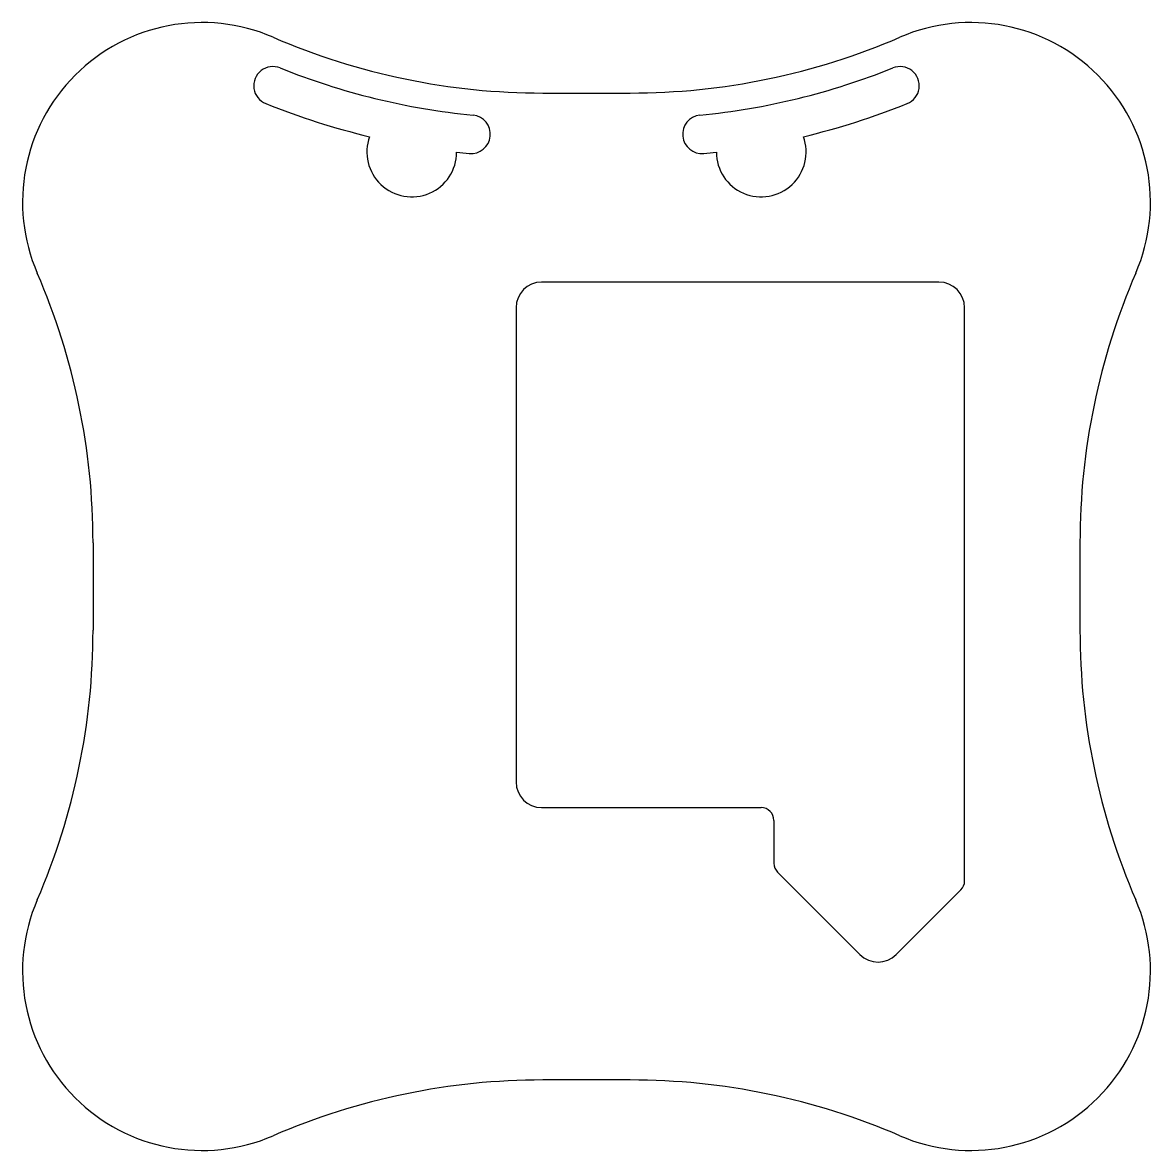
# Model space of a CAD drawing. Header units: millimetres. Extents: x -44 to 44, y -44 to 44.
import ezdxf

# ---------------------------------------------------------------- set-up
doc = ezdxf.new("R2010")
doc.units = ezdxf.units.MM
for name, color, linetype in [('MirroredSketch', 7, 'CONTINUOUS'), ('Offset2D', 7, 'CONTINUOUS'), ('Sketch001', 7, 'CONTINUOUS'), ('Sketch009', 7, 'CONTINUOUS')]:
    doc.layers.add(name, color=color, linetype=linetype)

msp = doc.modelspace()

# ---------------------------------------------------------------- linework, layer by layer
at = {"layer": 'MirroredSketch'}
for centre, radius, start, end in [((24.462, 39.067), 1.5, -68.1337, 111.86994), ((3.416, 91.5), 55, -84.32817, -68.13006), ((3.416, 91.5), 58, -76.535, -68.13015), ((9, 35.277), 1.5, 95.67183, -84.32817), ((13.632, 33.899), 3.5, -179.85638, 19.97061), ((3.416, 91.5), 58, -84.32817, -83.35077)]:
    msp.add_arc(centre, radius, start, end, dxfattribs=at)
at = {"layer": 'Offset2D'}
for p, q in [((-3.41, 38.5), (3.41, 38.5)), ((-38.5, 3.41), (-38.5, -3.41)), ((38.5, 3.41), (38.5, -3.41)), ((3.41, -38.5), (-3.41, -38.5))]:
    msp.add_line(p, q, dxfattribs=at)
for centre, radius, start, end in [((-30, 30), 14, 66.62696, -156.62696), ((30, 30), 14, -23.37304, 113.37304), ((-3.41, 91.525), 53.025, -113.37304, -90), ((3.41, 91.525), 53.025, -90, -66.62696), ((-91.525, 3.41), 53.025, 0, 23.37304), ((91.525, 3.41), 53.025, 156.62696, 180), ((-91.525, -3.41), 53.025, -23.37304, 0), ((91.525, -3.41), 53.025, 180, -156.62696), ((-30, -30), 14, 156.62696, -66.62696), ((30, -30), 14, -113.37304, 23.37304), ((-3.41, -91.525), 53.025, 90, 113.37304), ((3.41, -91.525), 53.025, 66.62696, 90)]:
    msp.add_arc(centre, radius, start, end, dxfattribs=at)
at = {"layer": 'Sketch001'}
for centre, radius, start, end in [((-24.462, 39.067), 1.5, 68.13006, -111.8663), ((-3.416, 91.5), 55, -111.86994, -95.67183), ((-3.416, 91.5), 58, -111.86985, -103.465), ((-9, 35.277), 1.5, -95.67183, 84.32817), ((-13.632, 33.899), 3.5, 160.02939, -0.14362), ((-3.416, 91.5), 58, -96.64923, -95.67183)]:
    msp.add_arc(centre, radius, start, end, dxfattribs=at)
at = {"layer": 'Sketch009'}
for p, q in [((27.5, 23.75), (-3.5, 23.75)), ((-5.5, 21.75), (-5.5, -15.25)), ((29.5, -22.968), (29.5, 21.75)), ((-3.5, -17.25), (13.618, -17.25)), ((14.618, -18.25), (14.618, -21.586)), ((14.911, -22.293), (21.336, -28.718)), ((24.164, -28.718), (29.207, -23.675))]:
    msp.add_line(p, q, dxfattribs=at)
for centre, radius, start, end in [((-3.5, 21.75), 2, 90, 180), ((27.5, 21.75), 2, 0, 90), ((-3.5, -15.25), 2, 180, -90), ((13.618, -18.25), 1, 0, 90), ((15.618, -21.586), 1, 180, -135), ((28.5, -22.968), 1, -45, 0), ((22.75, -27.303), 2, -135, -45)]:
    msp.add_arc(centre, radius, start, end, dxfattribs=at)

doc.saveas('drawing.dxf')
